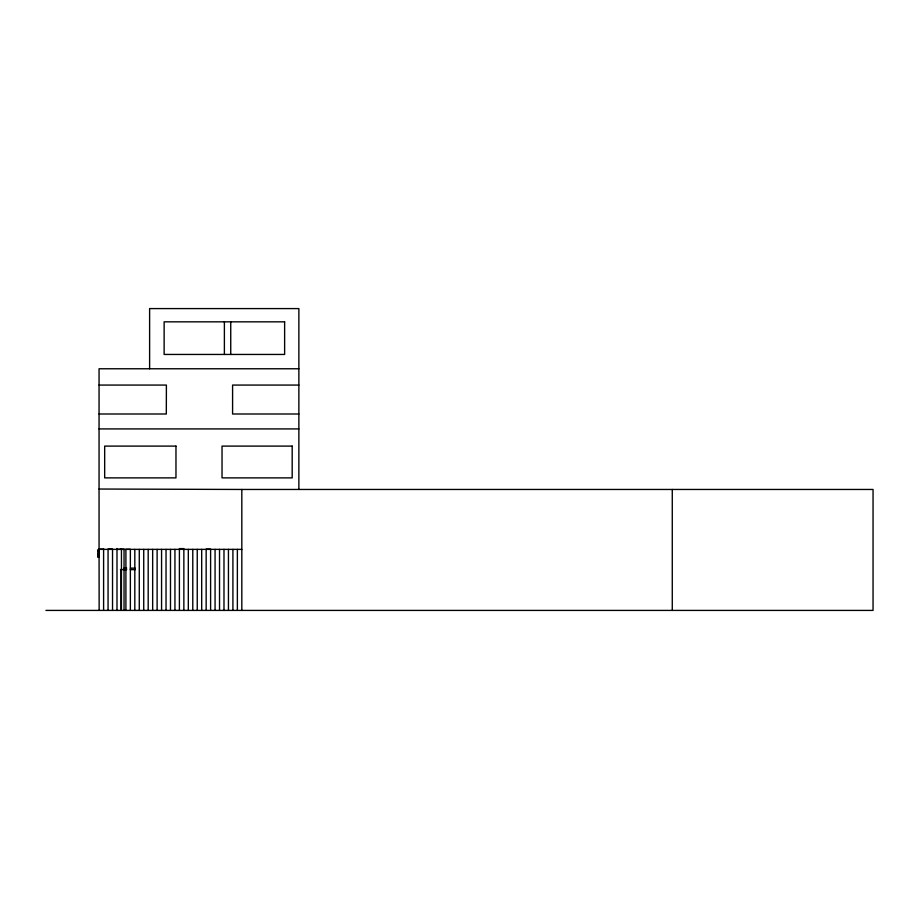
<?xml version="1.0" encoding="UTF-8"?>
<svg xmlns="http://www.w3.org/2000/svg" width="919" height="919" viewBox="0 0 919 919"><rect width="100%" height="100%" fill="white"/><g stroke="black" fill="none" stroke-linecap="round" stroke-linejoin="round"><path stroke-width="1.38" d="M241.823 610.411L241.823 489.459L99.057 489.034M298.87 368.772L99.057 368.772L99.057 549.367L241.823 549.367M99.057 385.072L166.396 385.072L166.316 413.998L99.057 413.998M298.87 385.072L232.587 385.072L232.587 413.998L298.87 413.998M99.057 428.92L298.87 428.92M241.823 489.459L873.05 489.459L873.05 610.411L45.95 610.411M99.057 548.942L99.149 610.411M99.057 549.148L103.606 549.148M120.446 549.148L124.042 549.148L124.042 610.411M116.989 549.355L121.446 549.355L121.446 610.411M98.149 549.93L99.057 549.93M98.149 550.263L99.057 550.263M98.149 550.412L99.057 550.412M98.149 550.78L99.057 550.78M98.149 550.906L99.057 550.929M98.149 551.411L99.057 551.411M98.149 551.561L99.057 551.561M98.149 552.744L99.057 552.744M98.149 553.456L99.057 553.456M98.149 553.594L99.057 553.617M98.149 554.26L99.057 554.295M98.149 554.433L99.057 554.433M98.149 555.49L99.057 555.49M98.149 555.616L99.057 555.616M98.149 556.259L99.057 556.259M98.149 556.627L99.057 556.627M98.149 556.684L99.057 556.684M98.149 557.109L99.057 557.109M124.042 568.137L126.696 568.137M130.349 568.137L135.162 568.137M120.446 569.539L126.696 569.642M130.222 569.642L135.277 569.642M672.271 489.459L672.271 610.411M298.87 489.459L298.87 308.589L149.613 308.589L149.613 368.772M237.366 549.367L237.366 610.411M232.909 549.367L232.909 610.411M230.738 321.834L230.738 354.447M228.44 549.367L228.44 610.411M224.385 321.834L224.385 354.447M223.983 549.367L223.983 610.411M219.526 549.367L219.526 610.411M215.069 549.367L215.069 610.411M210.612 610.411L210.612 549.102L206.155 549.102L206.155 610.411M201.698 549.367L201.698 610.411M197.24 549.367L197.24 610.411M192.783 549.367L192.783 610.411M188.315 549.367L188.315 610.411M183.857 610.411L183.857 548.609L179.4 548.609L179.4 610.411M174.943 549.367L174.943 610.411M170.486 549.367L170.486 610.411M166.029 549.367L166.029 610.411M161.572 549.367L161.572 610.411M157.115 549.367L157.115 610.411M152.657 549.367L152.657 610.411M148.189 549.367L148.189 610.411M143.732 549.367L143.732 610.411M139.274 549.367L139.274 610.411M134.817 549.367L134.817 610.411M130.36 610.411L130.36 549.298L125.903 549.298L125.903 610.411M120.975 569.642L120.975 610.411M116.989 548.574L116.989 610.411M112.532 610.411L112.532 549.034L108.063 549.034L108.063 610.411M103.606 548.942L103.606 610.411M99.057 549.803L99.057 557.259M98.149 549.803L98.149 557.259M284.626 321.834L164.133 321.834L164.133 354.447L284.626 354.447L284.626 321.834M175.966 446.106L104.674 446.106L104.674 477.88L175.966 477.88L175.966 446.106M292.185 446.106L222.03 446.106L222.03 477.88L292.185 477.88L292.185 446.106M99.057 553.927L98.149 553.927L99.057 553.985M99.057 555.11L98.149 555.11L99.057 555.133"/></g></svg>
